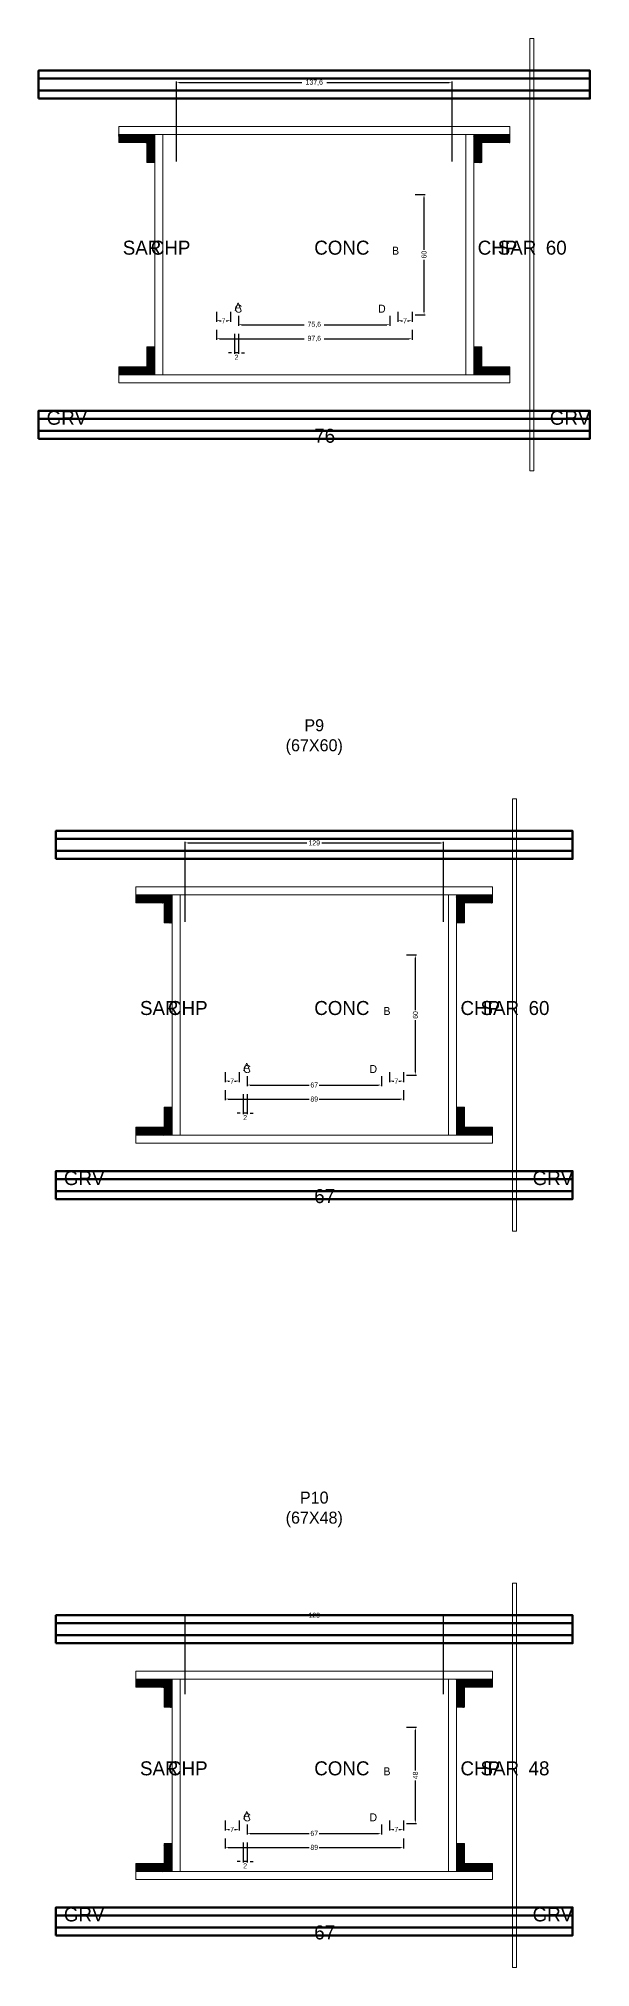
# Model space of a CAD drawing. Header units: centimetres. Extents: x -8500 to 4121, y -7606 to 295.
# Drawn here: x -138 to 138, y -3376 to -2412 of the extents above; entities that cross this region are included whole.
import ezdxf

# ---------------------------------------------------------------- set-up
doc = ezdxf.new("R2010")
doc.units = ezdxf.units.CM
for name, color, linetype in [('COTA', 241, 'Continuous'), ('GRAVATA', 224, 'Continuous'), ('Hachura', 251, 'Continuous'), ('NOMENCLATURA', 7, 'Continuous'), ('SARRAFO', 251, 'Continuous'), ('Texto Seção', 7, 'Continuous')]:
    doc.layers.add(name, color=color, linetype=linetype)
doc.dimstyles.new('cotax2', dxfattribs={"dimtxt": 2.5, "dimasz": 1.5, "dimexe": 0.5, "dimexo": 0.5, "dimgap": 0.5, "dimtad": 1, "dimcen": 2.5, "dimazin": 3, "dimtfac": 1, "dimtmove": 0, "dimatfit": 3})

# ---------------------------------------------------------------- blocks, each defined once
blk = doc.blocks.new('_CLOSEDFILLED')
at = {"color": 0, "linetype": 'BYBLOCK'}
blk.add_solid([(-1, 0.16), (0, 0), (-1, -0.16)], dxfattribs=at)
blk = doc.blocks.new('*D196')
for p, q in [((-48.8, -2557.5), (-48.8, -2562.5)), ((-47.3, -2562), (-5, -2562)), ((5, -2562), (47.3, -2562)), ((48.8, -2557.5), (48.8, -2562.5))]:
    blk.add_line(p, q)
at = {"layer": 'Defpoints'}
for p in [(-48.8, -2557), (-48.8, -2562), (48.8, -2557)]:
    blk.add_point(p, dxfattribs=at)
at = {"layer": 'COTA', "xscale": 1.5, "yscale": 1.5, "rotation": 180}
blk.add_blockref('_CLOSEDFILLED', (-48.8, -2562), dxfattribs=at)
at = {"layer": 'COTA', "xscale": 1.5, "yscale": 1.5}
blk.add_blockref('_CLOSEDFILLED', (48.8, -2562), dxfattribs=at)
at = {"layer": 'COTA', "insert": (0, -2562), "char_height": 2.5, "attachment_point": 5}
blk.add_mtext('97,6', dxfattribs=at)
blk = doc.blocks.new('*D197')
for p, q in [((-37.8, -2550.5), (-37.8, -2555.5)), ((37.8, -2550.5), (37.8, -2555.5)), ((-36.3, -2555), (-5, -2555)), ((5, -2555), (36.3, -2555))]:
    blk.add_line(p, q)
at = {"layer": 'Defpoints'}
for p in [(-37.8, -2550), (37.8, -2550), (-37.8, -2555)]:
    blk.add_point(p, dxfattribs=at)
at = {"layer": 'COTA', "xscale": 1.5, "yscale": 1.5, "rotation": 180}
blk.add_blockref('_CLOSEDFILLED', (-37.8, -2555), dxfattribs=at)
at = {"layer": 'COTA', "xscale": 1.5, "yscale": 1.5}
blk.add_blockref('_CLOSEDFILLED', (37.8, -2555), dxfattribs=at)
at = {"layer": 'COTA', "insert": (0, -2555), "char_height": 2.5, "attachment_point": 5}
blk.add_mtext('75,6', dxfattribs=at)
blk = doc.blocks.new('*D198')
for p, q in [((50.3, -2490), (55.3, -2490)), ((54.8, -2517.5), (54.8, -2491.5)), ((54.8, -2548.5), (54.8, -2522.5)), ((50.3, -2550), (55.3, -2550))]:
    blk.add_line(p, q)
at = {"layer": 'Defpoints'}
for p in [(49.8, -2490), (49.8, -2550), (54.8, -2550)]:
    blk.add_point(p, dxfattribs=at)
at = {"layer": 'COTA', "xscale": 1.5, "yscale": 1.5}
for p, rotation in [((54.8, -2490), 90), ((54.8, -2550), 270)]:
    blk.add_blockref('_CLOSEDFILLED', p, dxfattribs=dict(at, rotation=rotation))
at = {"layer": 'COTA', "insert": (54.8, -2520), "char_height": 2.5, "attachment_point": 5, "rotation": 90}
blk.add_mtext('60', dxfattribs=at)
blk = doc.blocks.new('*D199')
for p, q in [((-48.8, -2548.5), (-48.8, -2553.5)), ((-47.3, -2553), (-46.55, -2553)), ((-44.05, -2553), (-43.3, -2553)), ((-41.8, -2548.5), (-41.8, -2553.5))]:
    blk.add_line(p, q)
at = {"layer": 'Defpoints'}
for p in [(-48.8, -2548), (-48.8, -2553), (-41.8, -2548)]:
    blk.add_point(p, dxfattribs=at)
at = {"layer": 'COTA', "xscale": 1.5, "yscale": 1.5, "rotation": 180}
blk.add_blockref('_CLOSEDFILLED', (-48.8, -2553), dxfattribs=at)
at = {"layer": 'COTA', "xscale": 1.5, "yscale": 1.5}
blk.add_blockref('_CLOSEDFILLED', (-41.8, -2553), dxfattribs=at)
at = {"layer": 'COTA', "insert": (-45.3, -2553), "char_height": 2.5, "attachment_point": 5}
blk.add_mtext('7', dxfattribs=at)
blk = doc.blocks.new('*D200')
for p, q in [((41.8, -2548.5), (41.8, -2553.5)), ((43.3, -2553), (44.05, -2553)), ((46.55, -2553), (47.3, -2553)), ((48.8, -2548.5), (48.8, -2553.5))]:
    blk.add_line(p, q)
at = {"layer": 'Defpoints'}
for p in [(41.8, -2548), (41.8, -2553), (48.8, -2548)]:
    blk.add_point(p, dxfattribs=at)
at = {"layer": 'COTA', "xscale": 1.5, "yscale": 1.5, "rotation": 180}
blk.add_blockref('_CLOSEDFILLED', (41.8, -2553), dxfattribs=at)
at = {"layer": 'COTA', "xscale": 1.5, "yscale": 1.5}
blk.add_blockref('_CLOSEDFILLED', (48.8, -2553), dxfattribs=at)
at = {"layer": 'COTA', "insert": (45.3, -2553), "char_height": 2.5, "attachment_point": 5}
blk.add_mtext('7', dxfattribs=at)
blk = doc.blocks.new('*D201')
for p, q in [((-68.8, -2473.5), (-68.8, -2433.5)), ((-67.3, -2434), (-6.25, -2434)), ((6.25, -2434), (67.3, -2434)), ((68.8, -2473.5), (68.8, -2433.5))]:
    blk.add_line(p, q)
at = {"layer": 'Defpoints'}
for p in [(-68.8, -2434), (-68.8, -2474), (68.8, -2474)]:
    blk.add_point(p, dxfattribs=at)
at = {"layer": 'COTA', "xscale": 1.5, "yscale": 1.5, "rotation": 180}
blk.add_blockref('_CLOSEDFILLED', (-68.8, -2434), dxfattribs=at)
at = {"layer": 'COTA', "xscale": 1.5, "yscale": 1.5}
blk.add_blockref('_CLOSEDFILLED', (68.8, -2434), dxfattribs=at)
at = {"layer": 'COTA', "insert": (0, -2434), "char_height": 2.5, "attachment_point": 5}
blk.add_mtext('137,6', dxfattribs=at)
blk = doc.blocks.new('*D222')
for p, q in [((-44.5, -2937.5), (-44.5, -2942.5)), ((44.5, -2937.5), (44.5, -2942.5)), ((-43, -2942), (-2.5, -2942)), ((2.5, -2942), (43, -2942))]:
    blk.add_line(p, q)
at = {"layer": 'Defpoints'}
for p in [(-44.5, -2937), (44.5, -2937), (-44.5, -2942)]:
    blk.add_point(p, dxfattribs=at)
at = {"layer": 'COTA', "xscale": 1.5, "yscale": 1.5, "rotation": 180}
blk.add_blockref('_CLOSEDFILLED', (-44.5, -2942), dxfattribs=at)
at = {"layer": 'COTA', "xscale": 1.5, "yscale": 1.5}
blk.add_blockref('_CLOSEDFILLED', (44.5, -2942), dxfattribs=at)
at = {"layer": 'COTA', "insert": (0, -2942), "char_height": 2.5, "attachment_point": 5}
blk.add_mtext('89', dxfattribs=at)
blk = doc.blocks.new('*D223')
for p, q in [((-33.5, -2930.5), (-33.5, -2935.5)), ((33.5, -2930.5), (33.5, -2935.5)), ((-32, -2935), (-2.5, -2935)), ((2.5, -2935), (32, -2935))]:
    blk.add_line(p, q)
at = {"layer": 'Defpoints'}
for p in [(-33.5, -2930), (33.5, -2930), (-33.5, -2935)]:
    blk.add_point(p, dxfattribs=at)
at = {"layer": 'COTA', "xscale": 1.5, "yscale": 1.5, "rotation": 180}
blk.add_blockref('_CLOSEDFILLED', (-33.5, -2935), dxfattribs=at)
at = {"layer": 'COTA', "xscale": 1.5, "yscale": 1.5}
blk.add_blockref('_CLOSEDFILLED', (33.5, -2935), dxfattribs=at)
at = {"layer": 'COTA', "insert": (0, -2935), "char_height": 2.5, "attachment_point": 5}
blk.add_mtext('67', dxfattribs=at)
blk = doc.blocks.new('*D224')
for p, q in [((46, -2870), (51, -2870)), ((50.5, -2897.5), (50.5, -2871.5)), ((50.5, -2928.5), (50.5, -2902.5)), ((46, -2930), (51, -2930))]:
    blk.add_line(p, q)
at = {"layer": 'Defpoints'}
for p in [(45.5, -2870), (45.5, -2930), (50.5, -2930)]:
    blk.add_point(p, dxfattribs=at)
at = {"layer": 'COTA', "xscale": 1.5, "yscale": 1.5}
for p, rotation in [((50.5, -2870), 90), ((50.5, -2930), 270)]:
    blk.add_blockref('_CLOSEDFILLED', p, dxfattribs=dict(at, rotation=rotation))
at = {"layer": 'COTA', "insert": (50.5, -2900), "char_height": 2.5, "attachment_point": 5, "rotation": 90}
blk.add_mtext('60', dxfattribs=at)
blk = doc.blocks.new('*D225')
for p, q in [((-44.5, -2928.5), (-44.5, -2933.5)), ((-37.5, -2928.5), (-37.5, -2933.5)), ((-43, -2933), (-42.25, -2933)), ((-39.75, -2933), (-39, -2933))]:
    blk.add_line(p, q)
at = {"layer": 'Defpoints'}
for p in [(-44.5, -2928), (-37.5, -2928), (-44.5, -2933)]:
    blk.add_point(p, dxfattribs=at)
at = {"layer": 'COTA', "xscale": 1.5, "yscale": 1.5, "rotation": 180}
blk.add_blockref('_CLOSEDFILLED', (-44.5, -2933), dxfattribs=at)
at = {"layer": 'COTA', "xscale": 1.5, "yscale": 1.5}
blk.add_blockref('_CLOSEDFILLED', (-37.5, -2933), dxfattribs=at)
at = {"layer": 'COTA', "insert": (-41, -2933), "char_height": 2.5, "attachment_point": 5}
blk.add_mtext('7', dxfattribs=at)
blk = doc.blocks.new('*D226')
for p, q in [((37.5, -2928.5), (37.5, -2933.5)), ((44.5, -2928.5), (44.5, -2933.5)), ((39, -2933), (39.75, -2933)), ((42.25, -2933), (43, -2933))]:
    blk.add_line(p, q)
at = {"layer": 'Defpoints'}
for p in [(37.5, -2928), (44.5, -2928), (37.5, -2933)]:
    blk.add_point(p, dxfattribs=at)
at = {"layer": 'COTA', "xscale": 1.5, "yscale": 1.5, "rotation": 180}
blk.add_blockref('_CLOSEDFILLED', (37.5, -2933), dxfattribs=at)
at = {"layer": 'COTA', "xscale": 1.5, "yscale": 1.5}
blk.add_blockref('_CLOSEDFILLED', (44.5, -2933), dxfattribs=at)
at = {"layer": 'COTA', "insert": (41, -2933), "char_height": 2.5, "attachment_point": 5}
blk.add_mtext('7', dxfattribs=at)
blk = doc.blocks.new('*D227')
for p, q in [((-64.5, -2853.5), (-64.5, -2813.5)), ((-63, -2814), (-3.75, -2814)), ((3.75, -2814), (63, -2814)), ((64.5, -2853.5), (64.5, -2813.5))]:
    blk.add_line(p, q)
at = {"layer": 'Defpoints'}
for p in [(-64.5, -2814), (-64.5, -2854), (64.5, -2854)]:
    blk.add_point(p, dxfattribs=at)
at = {"layer": 'COTA', "xscale": 1.5, "yscale": 1.5, "rotation": 180}
blk.add_blockref('_CLOSEDFILLED', (-64.5, -2814), dxfattribs=at)
at = {"layer": 'COTA', "xscale": 1.5, "yscale": 1.5}
blk.add_blockref('_CLOSEDFILLED', (64.5, -2814), dxfattribs=at)
at = {"layer": 'COTA', "insert": (0, -2814), "char_height": 2.5, "attachment_point": 5}
blk.add_mtext('129', dxfattribs=at)
blk = doc.blocks.new('*D248')
for p, q in [((-44.5, -3311.5), (-44.5, -3316.5)), ((-43, -3316), (-2.5, -3316)), ((2.5, -3316), (43, -3316)), ((44.5, -3311.5), (44.5, -3316.5))]:
    blk.add_line(p, q)
at = {"layer": 'Defpoints'}
for p in [(-44.5, -3311), (-44.5, -3316), (44.5, -3311)]:
    blk.add_point(p, dxfattribs=at)
at = {"layer": 'COTA', "xscale": 1.5, "yscale": 1.5, "rotation": 180}
blk.add_blockref('_CLOSEDFILLED', (-44.5, -3316), dxfattribs=at)
at = {"layer": 'COTA', "xscale": 1.5, "yscale": 1.5}
blk.add_blockref('_CLOSEDFILLED', (44.5, -3316), dxfattribs=at)
at = {"layer": 'COTA', "insert": (0, -3316), "char_height": 2.5, "attachment_point": 5}
blk.add_mtext('89', dxfattribs=at)
blk = doc.blocks.new('*D249')
for p, q in [((-33.5, -3304.5), (-33.5, -3309.5)), ((33.5, -3304.5), (33.5, -3309.5)), ((-32, -3309), (-2.5, -3309)), ((2.5, -3309), (32, -3309))]:
    blk.add_line(p, q)
at = {"layer": 'Defpoints'}
for p in [(-33.5, -3304), (33.5, -3304), (-33.5, -3309)]:
    blk.add_point(p, dxfattribs=at)
at = {"layer": 'COTA', "xscale": 1.5, "yscale": 1.5, "rotation": 180}
blk.add_blockref('_CLOSEDFILLED', (-33.5, -3309), dxfattribs=at)
at = {"layer": 'COTA', "xscale": 1.5, "yscale": 1.5}
blk.add_blockref('_CLOSEDFILLED', (33.5, -3309), dxfattribs=at)
at = {"layer": 'COTA', "insert": (0, -3309), "char_height": 2.5, "attachment_point": 5}
blk.add_mtext('67', dxfattribs=at)
blk = doc.blocks.new('*D250')
for p, q in [((46, -3256), (51, -3256)), ((50.5, -3277.5), (50.5, -3257.5)), ((50.5, -3302.5), (50.5, -3282.5)), ((46, -3304), (51, -3304))]:
    blk.add_line(p, q)
at = {"layer": 'Defpoints'}
for p in [(45.5, -3256), (45.5, -3304), (50.5, -3304)]:
    blk.add_point(p, dxfattribs=at)
at = {"layer": 'COTA', "xscale": 1.5, "yscale": 1.5}
for p, rotation in [((50.5, -3256), 90), ((50.5, -3304), 270)]:
    blk.add_blockref('_CLOSEDFILLED', p, dxfattribs=dict(at, rotation=rotation))
at = {"layer": 'COTA', "insert": (50.5, -3280), "char_height": 2.5, "attachment_point": 5, "rotation": 90}
blk.add_mtext('48', dxfattribs=at)
blk = doc.blocks.new('*D251')
for p, q in [((-44.5, -3302.5), (-44.5, -3307.5)), ((-37.5, -3302.5), (-37.5, -3307.5)), ((-43, -3307), (-42.25, -3307)), ((-39.75, -3307), (-39, -3307))]:
    blk.add_line(p, q)
at = {"layer": 'Defpoints'}
for p in [(-44.5, -3302), (-37.5, -3302), (-44.5, -3307)]:
    blk.add_point(p, dxfattribs=at)
at = {"layer": 'COTA', "xscale": 1.5, "yscale": 1.5, "rotation": 180}
blk.add_blockref('_CLOSEDFILLED', (-44.5, -3307), dxfattribs=at)
at = {"layer": 'COTA', "xscale": 1.5, "yscale": 1.5}
blk.add_blockref('_CLOSEDFILLED', (-37.5, -3307), dxfattribs=at)
at = {"layer": 'COTA', "insert": (-41, -3307), "char_height": 2.5, "attachment_point": 5}
blk.add_mtext('7', dxfattribs=at)
blk = doc.blocks.new('*D252')
for p, q in [((37.5, -3302.5), (37.5, -3307.5)), ((44.5, -3302.5), (44.5, -3307.5)), ((39, -3307), (39.75, -3307)), ((42.25, -3307), (43, -3307))]:
    blk.add_line(p, q)
at = {"layer": 'Defpoints'}
for p in [(37.5, -3302), (44.5, -3302), (37.5, -3307)]:
    blk.add_point(p, dxfattribs=at)
at = {"layer": 'COTA', "xscale": 1.5, "yscale": 1.5, "rotation": 180}
blk.add_blockref('_CLOSEDFILLED', (37.5, -3307), dxfattribs=at)
at = {"layer": 'COTA', "xscale": 1.5, "yscale": 1.5}
blk.add_blockref('_CLOSEDFILLED', (44.5, -3307), dxfattribs=at)
at = {"layer": 'COTA', "insert": (41, -3307), "char_height": 2.5, "attachment_point": 5}
blk.add_mtext('7', dxfattribs=at)
blk = doc.blocks.new('*D253')
for p, q in [((-64.5, -3239.5), (-64.5, -3199.5)), ((-63, -3200), (-3.75, -3200)), ((3.75, -3200), (63, -3200)), ((64.5, -3239.5), (64.5, -3199.5))]:
    blk.add_line(p, q)
at = {"layer": 'Defpoints'}
for p in [(-64.5, -3200), (-64.5, -3240), (64.5, -3240)]:
    blk.add_point(p, dxfattribs=at)
at = {"layer": 'COTA', "xscale": 1.5, "yscale": 1.5, "rotation": 180}
blk.add_blockref('_CLOSEDFILLED', (-64.5, -3200), dxfattribs=at)
at = {"layer": 'COTA', "xscale": 1.5, "yscale": 1.5}
blk.add_blockref('_CLOSEDFILLED', (64.5, -3200), dxfattribs=at)
at = {"layer": 'COTA', "insert": (0, -3200), "char_height": 2.5, "attachment_point": 5}
blk.add_mtext('129', dxfattribs=at)

msp = doc.modelspace()

# ---------------------------------------------------------------- hatches: boundary and pattern name
at = {"layer": 'SARRAFO'}
h = msp.add_hatch(dxfattribs=at)
h.set_pattern_fill('SOLID', scale=2)
h.paths.add_polyline_path([(-97.6, -2464), (-83.6, -2464), (-83.6, -2460), (-97.6, -2460)])
h = msp.add_hatch(dxfattribs=at)
h.set_pattern_fill('SOLID', scale=2)
h.paths.add_polyline_path([(-83.6, -2474), (-79.6, -2474), (-79.6, -2460), (-83.6, -2460)])
h = msp.add_hatch(dxfattribs=at)
h.set_pattern_fill('SOLID', scale=2)
h.paths.add_polyline_path([(79.6, -2474), (83.6, -2474), (83.6, -2460), (79.6, -2460)])
h = msp.add_hatch(dxfattribs=at)
h.set_pattern_fill('SOLID', scale=2)
h.paths.add_polyline_path([(83.6, -2464), (97.6, -2464), (97.6, -2460), (83.6, -2460)])
h = msp.add_hatch(dxfattribs=at)
h.set_pattern_fill('SOLID', scale=2)
h.paths.add_polyline_path([(-83.6, -2580), (-79.6, -2580), (-79.6, -2566), (-83.6, -2566)])
h = msp.add_hatch(dxfattribs=at)
h.set_pattern_fill('SOLID', scale=2)
h.paths.add_polyline_path([(79.6, -2580), (83.6, -2580), (83.6, -2566), (79.6, -2566)])
h = msp.add_hatch(dxfattribs=at)
h.set_pattern_fill('SOLID', scale=2)
h.paths.add_polyline_path([(-97.6, -2580), (-83.6, -2580), (-83.6, -2576), (-97.6, -2576)])
h = msp.add_hatch(dxfattribs=at)
h.set_pattern_fill('SOLID', scale=2)
h.paths.add_polyline_path([(83.6, -2580), (97.6, -2580), (97.6, -2576), (83.6, -2576)])
h = msp.add_hatch(dxfattribs=at)
h.set_pattern_fill('SOLID', scale=2)
h.paths.add_polyline_path([(-89, -2844), (-75, -2844), (-75, -2840), (-89, -2840)])
h = msp.add_hatch(dxfattribs=at)
h.set_pattern_fill('SOLID', scale=2)
h.paths.add_polyline_path([(-75, -2854), (-71, -2854), (-71, -2840), (-75, -2840)])
h = msp.add_hatch(dxfattribs=at)
h.set_pattern_fill('SOLID', scale=2)
h.paths.add_polyline_path([(71, -2854), (75, -2854), (75, -2840), (71, -2840)])
h = msp.add_hatch(dxfattribs=at)
h.set_pattern_fill('SOLID', scale=2)
h.paths.add_polyline_path([(75, -2844), (89, -2844), (89, -2840), (75, -2840)])
h = msp.add_hatch(dxfattribs=at)
h.set_pattern_fill('SOLID', scale=2)
h.paths.add_polyline_path([(-75, -2960), (-71, -2960), (-71, -2946), (-75, -2946)])
h = msp.add_hatch(dxfattribs=at)
h.set_pattern_fill('SOLID', scale=2)
h.paths.add_polyline_path([(71, -2960), (75, -2960), (75, -2946), (71, -2946)])
h = msp.add_hatch(dxfattribs=at)
h.set_pattern_fill('SOLID', scale=2)
h.paths.add_polyline_path([(-89, -2960), (-75, -2960), (-75, -2956), (-89, -2956)])
h = msp.add_hatch(dxfattribs=at)
h.set_pattern_fill('SOLID', scale=2)
h.paths.add_polyline_path([(75, -2960), (89, -2960), (89, -2956), (75, -2956)])
h = msp.add_hatch(dxfattribs=at)
h.set_pattern_fill('SOLID', scale=2)
h.paths.add_polyline_path([(-89, -3236), (-75, -3236), (-75, -3232), (-89, -3232)])
h = msp.add_hatch(dxfattribs=at)
h.set_pattern_fill('SOLID', scale=2)
h.paths.add_polyline_path([(-75, -3246), (-71, -3246), (-71, -3232), (-75, -3232)])
h = msp.add_hatch(dxfattribs=at)
h.set_pattern_fill('SOLID', scale=2)
h.paths.add_polyline_path([(71, -3246), (75, -3246), (75, -3232), (71, -3232)])
h = msp.add_hatch(dxfattribs=at)
h.set_pattern_fill('SOLID', scale=2)
h.paths.add_polyline_path([(75, -3236), (89, -3236), (89, -3232), (75, -3232)])
h = msp.add_hatch(dxfattribs=at)
h.set_pattern_fill('SOLID', scale=2)
h.paths.add_polyline_path([(-75, -3328), (-71, -3328), (-71, -3314), (-75, -3314)])
h = msp.add_hatch(dxfattribs=at)
h.set_pattern_fill('SOLID', scale=2)
h.paths.add_polyline_path([(71, -3328), (75, -3328), (75, -3314), (71, -3314)])
h = msp.add_hatch(dxfattribs=at)
h.set_pattern_fill('SOLID', scale=2)
h.paths.add_polyline_path([(-89, -3328), (-75, -3328), (-75, -3324), (-89, -3324)])
h = msp.add_hatch(dxfattribs=at)
h.set_pattern_fill('SOLID', scale=2)
h.paths.add_polyline_path([(75, -3328), (89, -3328), (89, -3324), (75, -3324)])

# ---------------------------------------------------------------- linework, layer by layer
at = {"layer": 'GRAVATA', "lineweight": 50}
for points in [[(-137.6, -2442), (137.6, -2442), (137.6, -2428), (-137.6, -2428)], [(-137.6, -2438), (137.6, -2438), (137.6, -2432), (-137.6, -2432)], [(-137.6, -2612), (137.6, -2612), (137.6, -2598), (-137.6, -2598)], [(-137.6, -2608), (137.6, -2608), (137.6, -2602), (-137.6, -2602)], [(-129, -2822), (129, -2822), (129, -2808), (-129, -2808)], [(-129, -2818), (129, -2818), (129, -2812), (-129, -2812)], [(-129, -2992), (129, -2992), (129, -2978), (-129, -2978)], [(-129, -2988), (129, -2988), (129, -2982), (-129, -2982)], [(-129, -3214), (129, -3214), (129, -3200), (-129, -3200)], [(-129, -3210), (129, -3210), (129, -3204), (-129, -3204)], [(-129, -3360), (129, -3360), (129, -3346), (-129, -3346)], [(-129, -3356), (129, -3356), (129, -3350), (-129, -3350)]]:
    msp.add_lwpolyline(points, close=True, dxfattribs=at)
at = {"layer": 'Hachura', "lineweight": 13}
for points in [[(107.6, -2628), (109.6, -2628), (109.6, -2412), (107.6, -2412)], [(99, -3008), (101, -3008), (101, -2792), (99, -2792)], [(99, -3376), (101, -3376), (101, -3184), (99, -3184)]]:
    msp.add_lwpolyline(points, close=True, dxfattribs=at)
at = {"layer": 'Hachura', "lineweight": 18}
for points in [[(-97.6, -2460), (97.6, -2460), (97.6, -2456), (-97.6, -2456)], [(-79.6, -2580), (-75.6, -2580), (-75.6, -2460), (-79.6, -2460)], [(75.6, -2580), (79.6, -2580), (79.6, -2460), (75.6, -2460)], [(-97.6, -2584), (97.6, -2584), (97.6, -2580), (-97.6, -2580)], [(-89, -2840), (89, -2840), (89, -2836), (-89, -2836)], [(-71, -2960), (-67, -2960), (-67, -2840), (-71, -2840)], [(67, -2960), (71, -2960), (71, -2840), (67, -2840)], [(-89, -2964), (89, -2964), (89, -2960), (-89, -2960)], [(-89, -3232), (89, -3232), (89, -3228), (-89, -3228)], [(-71, -3328), (-67, -3328), (-67, -3232), (-71, -3232)], [(67, -3328), (71, -3328), (71, -3232), (67, -3232)], [(-89, -3332), (89, -3332), (89, -3328), (-89, -3328)]]:
    msp.add_lwpolyline(points, close=True, dxfattribs=at)
at = {"layer": 'SARRAFO', "lineweight": 13}
for points in [[(-97.6, -2464), (-83.6, -2464), (-83.6, -2460), (-97.6, -2460)], [(-83.6, -2474), (-79.6, -2474), (-79.6, -2460), (-83.6, -2460)], [(79.6, -2474), (83.6, -2474), (83.6, -2460), (79.6, -2460)], [(83.6, -2464), (97.6, -2464), (97.6, -2460), (83.6, -2460)], [(-83.6, -2580), (-79.6, -2580), (-79.6, -2566), (-83.6, -2566)], [(79.6, -2580), (83.6, -2580), (83.6, -2566), (79.6, -2566)], [(-97.6, -2580), (-83.6, -2580), (-83.6, -2576), (-97.6, -2576)], [(83.6, -2580), (97.6, -2580), (97.6, -2576), (83.6, -2576)], [(-89, -2844), (-75, -2844), (-75, -2840), (-89, -2840)], [(-75, -2854), (-71, -2854), (-71, -2840), (-75, -2840)], [(71, -2854), (75, -2854), (75, -2840), (71, -2840)], [(75, -2844), (89, -2844), (89, -2840), (75, -2840)], [(-75, -2960), (-71, -2960), (-71, -2946), (-75, -2946)], [(71, -2960), (75, -2960), (75, -2946), (71, -2946)], [(-89, -2960), (-75, -2960), (-75, -2956), (-89, -2956)], [(75, -2960), (89, -2960), (89, -2956), (75, -2956)], [(-89, -3236), (-75, -3236), (-75, -3232), (-89, -3232)], [(-75, -3246), (-71, -3246), (-71, -3232), (-75, -3232)], [(71, -3246), (75, -3246), (75, -3232), (71, -3232)], [(75, -3236), (89, -3236), (89, -3232), (75, -3232)], [(-75, -3328), (-71, -3328), (-71, -3314), (-75, -3314)], [(71, -3328), (75, -3328), (75, -3314), (71, -3314)], [(-89, -3328), (-75, -3328), (-75, -3324), (-89, -3324)], [(75, -3328), (89, -3328), (89, -3324), (75, -3324)]]:
    msp.add_lwpolyline(points, close=True, dxfattribs=at)

# ---------------------------------------------------------------- texts
at = {"layer": 'NOMENCLATURA'}
for s, p in [('B', (38.8, -2520)), ('A', (-39.8, -2548)), ('C', (-39.8, -2549)), ('D', (31.8, -2549)), ('B', (34.5, -2900)), ('A', (-35.5, -2928)), ('C', (-35.5, -2929)), ('D', (27.5, -2929)), ('B', (34.5, -3280)), ('A', (-35.5, -3302)), ('C', (-35.5, -3303)), ('D', (27.5, -3303))]:
    msp.add_text(s, height=4, dxfattribs=at).set_placement(p)
at = {"layer": 'NOMENCLATURA', "char_height": 6, "attachment_point": 8}
for s, insert in [('P9\\P(67X60)', (0, -2770)), ('P10\\P(67X48)', (0, -3156))]:
    msp.add_mtext(s, dxfattribs=dict(at, insert=insert))
at = {"layer": 'Texto Seção'}
for s, p in [('SAR', (-95.6, -2520)), ('CHP', (-81.6, -2520)), ('CONC', (0, -2520)), ('CHP', (81.6, -2520)), ('SAR', (91.6, -2520)), ('60', (115.6, -2520)), ('GRV', (-133.6, -2605)), ('GRV', (117.6, -2605)), ('76', (0, -2614)), ('SAR', (-87, -2900)), ('CHP', (-73, -2900)), ('CONC', (0, -2900)), ('CHP', (73, -2900)), ('SAR', (83, -2900)), ('60', (107, -2900)), ('GRV', (-125, -2985)), ('GRV', (109, -2985)), ('67', (0, -2994)), ('SAR', (-87, -3280)), ('CHP', (-73, -3280)), ('CONC', (0, -3280)), ('CHP', (73, -3280)), ('SAR', (83, -3280)), ('48', (107, -3280)), ('GRV', (-125, -3353)), ('GRV', (109, -3353)), ('67', (0, -3362))]:
    msp.add_text(s, height=7, dxfattribs=at).set_placement(p)

# ---------------------------------------------------------------- dimensions: what is measured, and where the dimension line sits
at = {"layer": 'COTA'}
for base, p1, p2, picture, middle in [((-68.8, -2434), (-68.8, -2474), (68.8, -2474), '*D201', (0, -2434)), ((-48.8, -2553), (-48.8, -2548), (-41.8, -2548), '*D199', (-45.3, -2553)), ((-37.8, -2555), (-37.8, -2550), (37.8, -2550), '*D197', (0, -2555)), ((41.8, -2553), (41.8, -2548), (48.8, -2548), '*D200', (45.3, -2553)), ((-48.8, -2562), (-48.8, -2557), (48.8, -2557), '*D196', (0, -2562)), ((-64.5, -2814), (-64.5, -2854), (64.5, -2854), '*D227', (0, -2814)), ((-44.5, -2933), (-44.5, -2928), (-37.5, -2928), '*D225', (-41, -2933)), ((-33.5, -2935), (-33.5, -2930), (33.5, -2930), '*D223', (0, -2935)), ((37.5, -2933), (37.5, -2928), (44.5, -2928), '*D226', (41, -2933)), ((-44.5, -2942), (-44.5, -2937), (44.5, -2937), '*D222', (0, -2942)), ((-64.5, -3200), (-64.5, -3240), (64.5, -3240), '*D253', (0, -3200)), ((-44.5, -3307), (-44.5, -3302), (-37.5, -3302), '*D251', (-41, -3307)), ((-33.5, -3309), (-33.5, -3304), (33.5, -3304), '*D249', (0, -3309)), ((37.5, -3307), (37.5, -3302), (44.5, -3302), '*D252', (41, -3307)), ((-44.5, -3316), (-44.5, -3311), (44.5, -3311), '*D248', (0, -3316))]:
    dim = msp.add_linear_dim(base=base, p1=p1, p2=p2, dimstyle='cotax2', dxfattribs=at)
    dim.commit()
    dim.dimension.update_dxf_attribs({"geometry": picture, "text_midpoint": middle})
for base, p1, p2, picture, middle in [((54.8, -2550), (49.8, -2550), (49.8, -2490), '*D198', (54.8, -2520)), ((50.5, -2930), (45.5, -2930), (45.5, -2870), '*D224', (50.5, -2900)), ((50.5, -3304), (45.5, -3304), (45.5, -3256), '*D250', (50.5, -3280))]:
    dim = msp.add_linear_dim(base=base, p1=p1, p2=p2, angle=90, dimstyle='cotax2', dxfattribs=at)
    dim.commit()
    dim.dimension.update_dxf_attribs({"geometry": picture, "text_midpoint": middle})
for base, p1, p2 in [((-37.8, -2569), (-37.8, -2559), (-39.8, -2559)), ((-33.5, -2949), (-33.5, -2939), (-35.5, -2939)), ((-33.5, -3323), (-33.5, -3313), (-35.5, -3313))]:
    msp.add_linear_dim(base=base, p1=p1, p2=p2, dimstyle='cotax2', dxfattribs=at).render()

doc.saveas('drawing.dxf')
